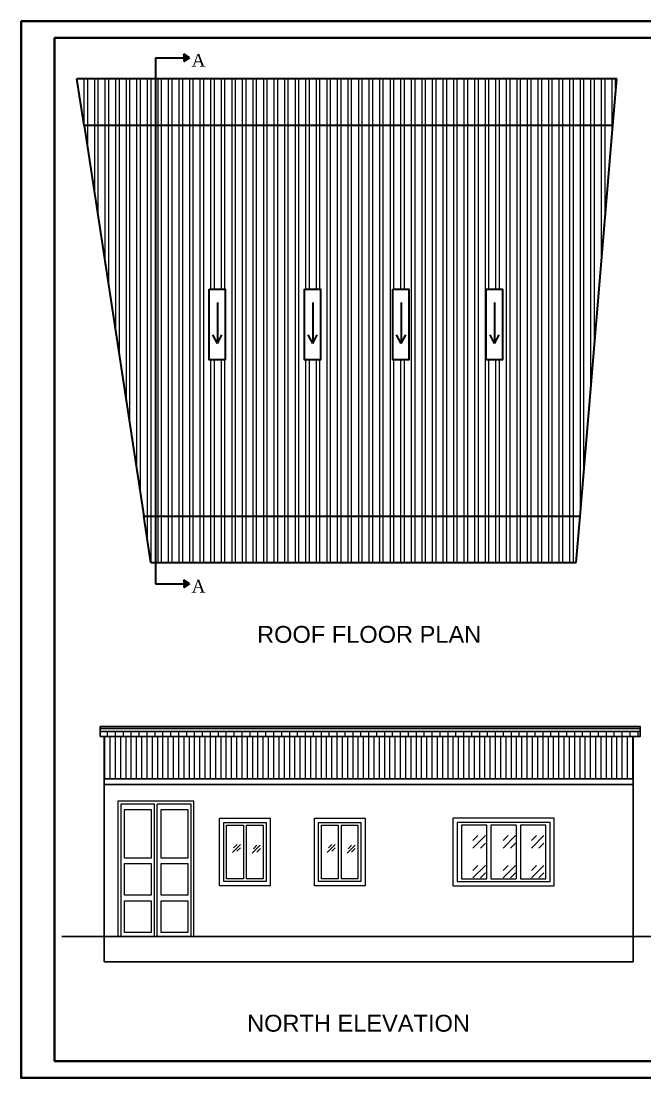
# Model space of a CAD drawing. Header units: inches. Extents: x 45643 to 78083, y -17830 to -3084.
# Drawn here: x 58624 to 59067, y -15440 to -14690 of the extents above; entities that cross this region are included whole.
import ezdxf

# ---------------------------------------------------------------- set-up
doc = ezdxf.new("R2010")
doc.units = ezdxf.units.IN
doc.header["$MEASUREMENT"] = 0
for name, color, linetype, lineweight in [('DIM_LINE', 165, 'Continuous', 15), ('door', 3, 'Continuous', 13), ('ELEVATION', 6, 'Continuous', 30), ('steps', 253, 'Continuous', 20)]:
    doc.layers.add(name, color=color, linetype=linetype, lineweight=lineweight)
doc.layers.add('Normal Wall', color=7, linetype='Continuous', lineweight=35, true_color=0xffaf89)
doc.layers.add('PDF_Text', color=7, linetype='Continuous')
doc.styles.add('PDF Arial', font='arial.ttf')
doc.styles.get("Standard").update_dxf_attribs({"font": 'times.ttf'})
pattern_1 = [(90, (-551.61, -798.0205), (-7.5, 0), []), (90, (-549.11, -795.5205), (-7.5, 0), [])]

msp = doc.modelspace()

# ---------------------------------------------------------------- hatches: boundary and pattern name
at = {"layer": 'DIM_LINE'}
h = msp.add_hatch(dxfattribs=at)
h.set_pattern_fill('ANSI32', color=256, scale=20, angle=45)
h.set_pattern_definition(pattern_1)
h.paths.add_polyline_path([(58719.13, -14731), (58663.22, -14731), (58668.28, -14764), (58719.13, -14764)])
h = msp.add_hatch(dxfattribs=at)
h.set_pattern_fill('ANSI32', color=256, scale=20, angle=45)
h.set_pattern_definition(pattern_1)
h.paths.add_polyline_path([(59046.82, -14731), (58719.13, -14731), (58719.13, -14764), (59044.04, -14764)])
h = msp.add_hatch(dxfattribs=at)
h.set_pattern_fill('ANSI32', color=256, scale=20, angle=45)
h.set_pattern_definition(pattern_1)
h.paths.add_polyline_path([(58719.13, -14764), (58668.28, -14764), (58710.76, -15041.52), (58719.13, -15041.52)])
h = msp.add_hatch(dxfattribs=at)
h.set_pattern_fill('ANSI32', color=256, scale=20, angle=45)
h.set_pattern_definition(pattern_1)
h.paths.add_polyline_path([(58719.13, -14764), (58719.13, -15041.52), (59020.66, -15041.52), (59044.04, -14764)])
h.paths.add_polyline_path([(58836.25, -14880.31), (58836.25, -14930.56), (58824.79, -14930.56), (58824.79, -14880.31)], flags=16)
h.paths.add_polyline_path([(58887.62, -14880.31), (58899.09, -14880.31), (58899.09, -14930.56), (58887.62, -14930.56)], flags=16)
h.paths.add_polyline_path([(58768.58, -14880.31), (58768.58, -14930.56), (58757.12, -14930.56), (58757.12, -14880.31)], flags=16)
h.paths.add_polyline_path([(58954.01, -14880.31), (58965.47, -14880.31), (58965.47, -14930.56), (58954.01, -14930.56)], flags=16)
h = msp.add_hatch(dxfattribs=at)
h.set_pattern_fill('ANSI32', color=256, scale=20, angle=45)
h.set_pattern_definition(pattern_1)
h.paths.add_polyline_path([(58719.13, -15041.52), (58710.76, -15041.52), (58715.81, -15074.52), (58719.13, -15074.52)])
h = msp.add_hatch(dxfattribs=at)
h.set_pattern_fill('ANSI32', color=256, scale=20, angle=45)
h.set_pattern_definition(pattern_1)
h.paths.add_polyline_path([(59020.66, -15041.52), (58719.13, -15041.52), (58719.13, -15074.52), (59017.88, -15074.5)])
at = {"layer": 'door', "ltscale": 0.5}
h = msp.add_hatch(dxfattribs=at)
h.set_pattern_fill('GOST_GLASS', color=256, scale=2.5)
h.set_pattern_definition([(45, (-303695.206, 15375.865), (21.21320344, 0), [12.5, -17.5]), (45, (-303689.903, 15375.865), (21.21320344, 0), [5, -25]), (45, (-303695.206, 15381.168), (21.21320344, 0), [5, -25])])
h.paths.add_polyline_path([(58954.36, -15299), (58936.36, -15299), (58936.36, -15261), (58954.36, -15261)])
h = msp.add_hatch(dxfattribs=at)
h.set_pattern_fill('GOST_GLASS', color=256, scale=2.5)
h.set_pattern_definition([(45, (-303716.206, 15375.865), (21.21320344, 0), [12.5, -17.5]), (45, (-303710.903, 15375.865), (21.21320344, 0), [5, -25]), (45, (-303716.206, 15381.168), (21.21320344, 0), [5, -25])])
h.paths.add_polyline_path([(58975.36, -15299), (58957.36, -15299), (58957.36, -15261), (58975.36, -15261)])
h = msp.add_hatch(dxfattribs=at)
h.set_pattern_fill('GOST_GLASS', color=256, scale=2.5)
h.set_pattern_definition([(45, (-303717.206, 15375.865), (21.21320344, 0), [12.5, -17.5]), (45, (-303711.903, 15375.865), (21.21320344, 0), [5, -25]), (45, (-303717.206, 15381.168), (21.21320344, 0), [5, -25])])
h.paths.add_polyline_path([(58978.36, -15261), (58996.36, -15261), (58996.36, -15299), (58978.36, -15299)])
at = {"layer": 'ELEVATION'}
h = msp.add_hatch(dxfattribs=at)
h.set_pattern_fill('ANSI31', color=256)
h.set_pattern_definition([(45, (53.10295, -798.02053), (-0.08838834765, 0.08838834765), [])])
h.paths.add_polyline_path([(58743.13, -14716), (58739.09, -14713.34), (58739.09, -14718.66)])
h = msp.add_hatch(dxfattribs=at)
h.set_pattern_fill('ANSI31', color=256)
h.set_pattern_definition([(45, (53.10295, -1171.53815), (-0.08838834765, 0.08838834765), [])])
h.paths.add_polyline_path([(58743.13, -15089.52), (58739.09, -15086.86), (58739.09, -15092.18)])
at = {"layer": 'steps', "ltscale": 0.3}
h = msp.add_hatch(dxfattribs=at)
h.set_pattern_fill('ANSI31', scale=45, angle=45)
h.set_pattern_definition([(90, (4083.1065, -709.3377), (-5.625, 0), [])])
h.paths.add_polyline_path([(59063.37, -15194.46), (58679.78, -15194.46), (58679.78, -15198), (59063.37, -15198)])
h = msp.add_hatch(dxfattribs=at)
h.set_pattern_fill('ANSI31', scale=30, angle=45)
h.set_pattern_definition([(90, (4083.1065, -709.3377), (-3.75, 0), [])])
h.paths.add_polyline_path([(59058.32, -15198), (58682.56, -15198), (58682.56, -15228), (59058.32, -15228)])

# ---------------------------------------------------------------- linework, layer by layer
for p, q in [((59063.37, -15192.42), (58679.78, -15192.42)), ((58679.78, -15194.43), (59063.37, -15194.46)), ((58682.56, -15340), (58682.56, -15198)), ((59058.32, -15340), (59058.32, -15198)), ((58682.56, -15228), (58682.56, -15228)), ((58682.56, -15340), (58652.56, -15340)), ((59058.32, -15340), (58682.56, -15340)), ((58682.56, -15358), (58682.56, -15340)), ((59058.32, -15340), (59088.32, -15340)), ((59058.32, -15358), (59058.32, -15340)), ((59058.32, -15358), (58682.56, -15358))]:
    msp.add_line(p, q)
for points in [[(58679.78, -15190.91), (59063.37, -15190.91), (59063.37, -15198), (58679.78, -15198)], [(58682.56, -15228), (59058.32, -15228), (59058.32, -15232), (58682.56, -15232)]]:
    msp.add_lwpolyline(points, close=True)
at = {"layer": 'door', "ltscale": 0.5}
for p, q in [((58692.35, -15244), (58692.35, -15340)), ((58746.35, -15244), (58692.35, -15244)), ((58692.35, -15244), (58692.35, -15340)), ((58746.35, -15244), (58692.35, -15244)), ((58694.35, -15246), (58694.35, -15340)), ((58718.35, -15246), (58694.35, -15246)), ((58694.35, -15246), (58694.35, -15340)), ((58718.35, -15246), (58694.35, -15246)), ((58718.35, -15340), (58718.35, -15246)), ((58744.35, -15246), (58720.35, -15246)), ((58744.35, -15246), (58720.35, -15246)), ((58720.35, -15340), (58720.35, -15246)), ((58744.35, -15340), (58744.35, -15246)), ((58744.35, -15340), (58744.35, -15246)), ((58746.35, -15340), (58746.35, -15244)), ((58746.35, -15340), (58746.35, -15244)), ((58781.55, -15261), (58781.55, -15299)), ((58783.55, -15261), (58783.55, -15299)), ((58848.88, -15261), (58848.88, -15299)), ((58850.88, -15261), (58850.88, -15299)), ((58954.36, -15299), (58954.36, -15261)), ((58975.36, -15261), (58975.36, -15299)), ((58978.36, -15261), (58978.36, -15299)), ((58779.4, -15274.65), (58773.75, -15280.3)), ((58776.96, -15274.6), (58774.5, -15277.12)), ((58779.45, -15277.09), (58776.92, -15279.55)), ((58793.47, -15275.2), (58787.81, -15280.84)), ((58791.03, -15275.14), (58788.56, -15277.67)), ((58793.52, -15277.63), (58790.99, -15280.1)), ((58846.73, -15274.65), (58841.08, -15280.3)), ((58844.3, -15274.6), (58841.83, -15277.12)), ((58846.78, -15277.09), (58844.26, -15279.55)), ((58860.8, -15275.2), (58855.15, -15280.84)), ((58858.36, -15275.14), (58855.9, -15277.67)), ((58860.85, -15277.63), (58858.32, -15280.1)), ((58692.35, -15340), (58746.35, -15340))]:
    msp.add_line(p, q, dxfattribs=at)
for points in [[(58696.97, -15249.93), (58715.99, -15249.93), (58715.99, -15284.42), (58696.97, -15284.42)], [(58722.97, -15249.93), (58741.99, -15249.93), (58741.99, -15284.42), (58722.97, -15284.42)], [(58800.55, -15304), (58764.55, -15304), (58764.55, -15256), (58800.55, -15256)], [(58867.88, -15304), (58831.88, -15304), (58831.88, -15256), (58867.88, -15256)], [(58930.36, -15304), (59002.36, -15304), (59002.36, -15256), (58930.36, -15256)], [(58797.55, -15301), (58767.55, -15301), (58767.55, -15259), (58797.55, -15259)], [(58864.88, -15301), (58834.88, -15301), (58834.88, -15259), (58864.88, -15259)], [(58933.36, -15301), (58999.36, -15301), (58999.36, -15259), (58933.36, -15259)], [(58696.97, -15288.23), (58715.99, -15288.23), (58715.99, -15310.73), (58696.97, -15310.73)], [(58722.97, -15288.23), (58741.99, -15288.23), (58741.99, -15310.73), (58722.97, -15310.73)], [(58696.97, -15314.78), (58715.99, -15314.78), (58715.99, -15337.28), (58696.97, -15337.28)], [(58722.97, -15314.78), (58741.99, -15314.78), (58741.99, -15337.28), (58722.97, -15337.28)]]:
    msp.add_lwpolyline(points, close=True, dxfattribs=at)
for points in [[(58781.55, -15299), (58769.55, -15299), (58769.55, -15261), (58781.55, -15261)], [(58783.55, -15261), (58795.55, -15261), (58795.55, -15299), (58783.55, -15299)], [(58848.88, -15299), (58836.88, -15299), (58836.88, -15261), (58848.88, -15261)], [(58850.88, -15261), (58862.88, -15261), (58862.88, -15299), (58850.88, -15299)], [(58954.36, -15261), (58936.36, -15261), (58936.36, -15299), (58954.36, -15299)], [(58975.36, -15261), (58957.36, -15261), (58957.36, -15299), (58975.36, -15299)], [(58978.36, -15299), (58996.36, -15299), (58996.36, -15261), (58978.36, -15261)]]:
    msp.add_lwpolyline(points, dxfattribs=at)
at = {"layer": 'ELEVATION'}
for p, q in [((58719.13, -14716), (58719.13, -15089.52)), ((58719.13, -14716), (58739.09, -14716)), ((58743.13, -14716), (58739.09, -14713.34)), ((58739.09, -14713.34), (58739.09, -14718.66)), ((58743.13, -14716), (58739.09, -14718.66)), ((59046.82, -14731), (58663.22, -14731)), ((58668.28, -14764), (58663.22, -14731)), ((59044.04, -14764), (59046.82, -14731)), ((58763.06, -14889.77), (58763.06, -14918.91)), ((58830.73, -14889.77), (58830.73, -14918.91)), ((58893.57, -14889.77), (58893.57, -14918.91)), ((58959.95, -14889.77), (58959.95, -14918.91)), ((58763.06, -14918.91), (58759.84, -14912.68)), ((58763.06, -14918.91), (58766.28, -14912.68)), ((58830.73, -14918.91), (58827.51, -14912.68)), ((58830.73, -14918.91), (58833.95, -14912.68)), ((58893.57, -14918.91), (58890.35, -14912.68)), ((58893.57, -14918.91), (58896.78, -14912.68)), ((58959.95, -14918.91), (58956.73, -14912.68)), ((58959.95, -14918.91), (58963.16, -14912.68)), ((58715.81, -15074.52), (58710.76, -15041.52)), ((59017.88, -15074.52), (59020.66, -15041.52)), ((58715.81, -15074.52), (59017.88, -15074.52)), ((58719.13, -15089.52), (58739.09, -15089.52)), ((58743.13, -15089.52), (58739.09, -15086.86)), ((58739.09, -15086.86), (58739.09, -15092.18)), ((58743.13, -15089.52), (58739.09, -15092.18))]:
    msp.add_line(p, q, dxfattribs=at)
for points in [[(59020.66, -15041.52), (59044.04, -14764), (58668.28, -14764), (58710.76, -15041.52)], [(58757.12, -14880.31), (58768.58, -14880.31), (58768.58, -14930.56), (58757.12, -14930.56)], [(58824.79, -14880.31), (58836.25, -14880.31), (58836.25, -14930.56), (58824.79, -14930.56)], [(58887.62, -14880.31), (58899.09, -14880.31), (58899.09, -14930.56), (58887.62, -14930.56)], [(58954.01, -14880.31), (58965.47, -14880.31), (58965.47, -14930.56), (58954.01, -14930.56)]]:
    msp.add_lwpolyline(points, close=True, dxfattribs=at)
at = {"layer": 'Normal Wall'}
for points in [[(58623.6, -14689.92), (59681.6, -14689.92), (59681.6, -15440.45), (58623.6, -15440.45)], [(58623.6, -14689.92), (59681.6, -14689.92), (59681.6, -15440.45), (58623.6, -15440.45)], [(59669.69, -14701.83), (58647.41, -14701.83), (58647.41, -15428.54), (59669.69, -15428.54)], [(59669.69, -14701.83), (58647.41, -14701.83), (58647.41, -15428.54), (59669.69, -15428.54)]]:
    msp.add_lwpolyline(points, close=True, dxfattribs=at)

# ---------------------------------------------------------------- texts
at = {"char_height": 9, "width": 10.8456, "attachment_point": 1}
for insert in [(58744.71, -14713.24), (58744.71, -15086.76)]:
    msp.add_mtext('A', dxfattribs=dict(at, insert=insert))
at = {"layer": 'PDF_Text', "char_height": 12, "attachment_point": 7, "style": 'PDF Arial'}
for s, insert in [('ROOF FLOOR PLAN', (58791.2, -15131.64)), ('NORTH ELEVATION', (58784.09, -15407.83))]:
    msp.add_mtext(s, dxfattribs=dict(at, insert=insert))

doc.saveas('drawing.dxf')
